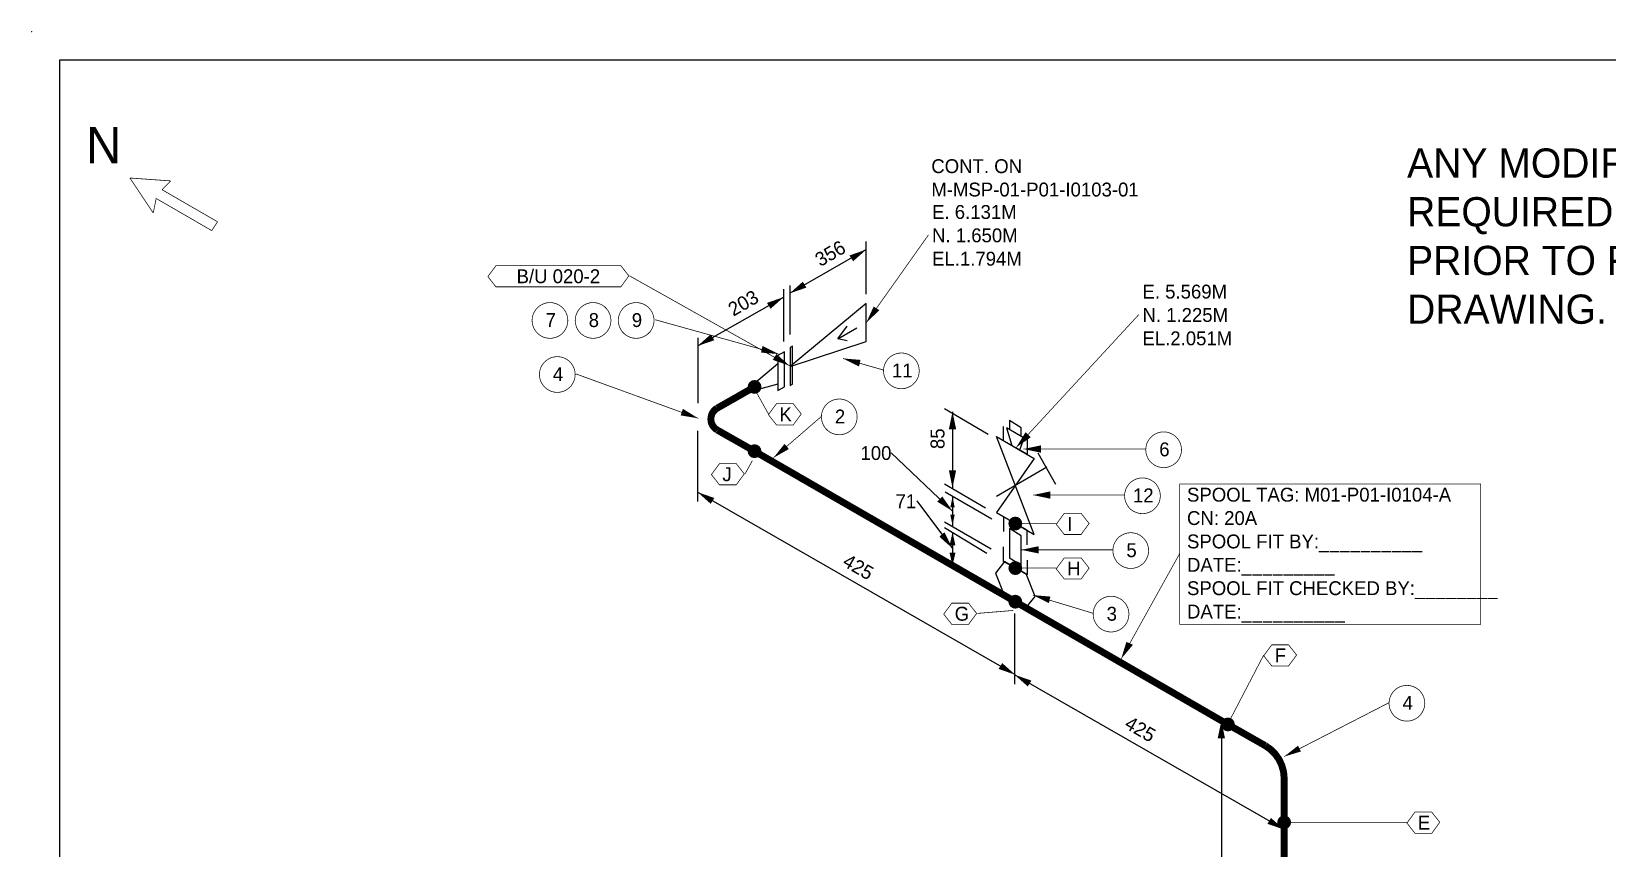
# Model space of a CAD drawing. Extents: x -4 to 431, y -3 to 272.
# Drawn here: x -3.9 to 211.9, y 160.2 to 272.1 of the extents above; entities that cross this region are included whole.
import ezdxf
from ezdxf.enums import TextEntityAlignment as Align

# ---------------------------------------------------------------- set-up
doc = ezdxf.new("R2010")
doc.units = 0
doc.header["$LTSCALE"] = 10
doc.layers.get('0').update_dxf_attribs({"lineweight": 0})
doc.layers.get('DEFPOINTS').update_dxf_attribs({"color": 9})
for name, color, linetype in [('BOM', 7, 'Continuous'), ('DIMENSION', 40, 'Continuous'), ('INTERNAL', 3, 'Continuous'), ('PIPE', 7, 'Continuous'), ('TEXT2', 3, 'Continuous'), ('Title Block', 255, 'Continuous'), ('TITLE BLOCK-TEXT', 12, 'Continuous'), ('WELDS', 7, 'Continuous')]:
    doc.layers.add(name, color=color, linetype=linetype)
doc.styles.add('framdcn', font='', dxfattribs={"height": 2.5})
doc.styles.add('HmNote', font='hm.shx')
doc.styles.add('Scovan Standard', font='', dxfattribs={"height": 2.5})
doc.styles.get("Standard").update_dxf_attribs({"font": ''})
doc.styles.get('framdcn').set_extended_font_data('Franklin Gothic Medium Cond')
doc.styles.get('Scovan Standard').set_extended_font_data('Franklin Gothic Medium Cond')
doc.styles.get('Standard').set_extended_font_data('Franklin Gothic Medium Cond')

# ---------------------------------------------------------------- blocks, each defined once
blk = doc.blocks.new('tt-sv-iso-db')
at = {"layer": 'DEFPOINTS', "color": 1, "insert": (-196.72, -12.14), "char_height": 4, "width": 81.4864, "attachment_point": 2, "style": 'HmNote'}
blk.add_mtext('\\pxql;ANY MODIFICATIONS REQUIRED MUST BE MODELED PRIOR TO REVISING THIS DRAWING.', dxfattribs=at)
at = {"layer": 'TITLE BLOCK-TEXT', "color": 210, "style": 'Scovan Standard'}
for tag, p in [('CN', (-57.69, -221.76)), ('MOD_NO', (-41.21, -221.76)), ('INSULATION', (-49.45, -229.02)), ('PAINT', (-16.49, -229.02)), ('LN', (-32.97, -236.28)), ('CLIENTDWGNO', (-32.97, -243.54))]:
    blk.add_attdef(tag, text='', height=2, dxfattribs=at).set_placement(p, align=Align.MIDDLE_CENTER)
at = {"layer": 'TITLE BLOCK-TEXT', "color": 210, "lineweight": 30, "flags": 104}
blk.add_attdef('WPS', text='', height=2, dxfattribs=at).set_placement((-16.43, -221.76), align=Align.MIDDLE_CENTER)
blk = doc.blocks.new('PADX-TBD')
blk.add_point((-7.73, 544.1))
at = {"layer": 'Title Block', "color": 255}
for p, q in [((0, 536.37), (843.77, 536.37)), ((0, 0), (0, 536.37))]:
    blk.add_line(p, q, dxfattribs=at)
at = {"layer": 'TITLE BLOCK-TEXT', "color": 12, "style": 'Scovan Standard', "flags": 8}
for tag, p in [('REF_5', (25, 38.42)), ('REV_5', (352.84, 38.42)), ('PROJECT5', (504.32, 38.42)), ('DATE5', (525.83, 38.42)), ('BY5', (542.96, 38.42)), ('CHK5', (555.71, 38.42)), ('PE5', (568.45, 38.42)), ('REF_4', (25, 31.19)), ('REV_4', (352.84, 31.19)), ('PROJECT4', (504.32, 31.19)), ('DATE4', (525.83, 31.19)), ('BY4', (542.96, 31.19)), ('CHK4', (555.71, 31.19)), ('PE4', (568.45, 31.19)), ('REF_3', (25, 23.97)), ('REV_3', (352.84, 23.97)), ('PROJECT3', (504.32, 23.97)), ('DATE3', (525.83, 23.97)), ('BY3', (542.96, 23.97)), ('CHK3', (555.71, 23.97)), ('PE3', (568.45, 23.97)), ('REF_2', (25, 16.74)), ('REV_2', (352.84, 16.74)), ('PROJECT2', (504.32, 16.74)), ('DATE2', (525.83, 16.74)), ('BY2', (542.96, 16.74)), ('CHK2', (555.71, 16.74)), ('PE2', (568.45, 16.74)), ('REF_1', (25, 9.51)), ('REV_1', (352.84, 9.51)), ('PROJECT1', (504.32, 9.51)), ('DATE1', (525.83, 9.51)), ('BY1', (542.96, 9.51)), ('CHK1', (555.71, 9.51)), ('PE1', (568.45, 9.51))]:
    blk.add_attdef(tag, text='', height=2.5, dxfattribs=at).set_placement(p, align=Align.MIDDLE_CENTER)
for tag, height, p in [('REF_5_DESC', 2.5, (52.27, 38.42)), ('REV_5_DESC', 2.5, (363.04, 38.42)), ('REF_4_DESC', 2.5, (52.27, 31.19)), ('REV_4_DESC', 2.5, (363.04, 31.19)), ('REF_3_DESC', 2.5, (52.27, 23.97)), ('REV_3_DESC', 2.5, (363.04, 23.97)), ('REF_2_DESC', 2.5, (52.27, 16.74)), ('REV_2_DESC', 2.5, (363.04, 16.74)), ('REF_1_DESC', 2.5, (52.27, 9.51)), ('REV_1_DESC', 2.5, (363.04, 9.51)), ('PATH', 2, (13, -2.9)), ('USER_PLOTTED', 2, (309, -2.9)), ('PLOT_DATE', 2, (348, -2.9))]:
    blk.add_attdef(tag, text='', height=height, dxfattribs=at).set_placement(p, align=Align.MIDDLE_LEFT)
at = {"layer": 'TITLE BLOCK-TEXT', "color": 12, "style": 'Scovan Standard'}
for tag, p in [('TITLE1', (747.45, 37.28)), ('LSD', (747.45, 31.28)), ('TITLE2', (747.45, 25.28)), ('TITLE3', (747.45, 19.28)), ('CLIENTDRAWINGNO', (686.57, 5.99)), ('RN', (838.5, 5.99))]:
    blk.add_attdef(tag, text='', height=4, dxfattribs=at).set_placement(p, align=Align.MIDDLE_CENTER)
at = {"layer": 'TITLE BLOCK-TEXT', "color": 210, "style": 'Scovan Standard', "flags": 8}
blk.add_attdef('DWGNO', text='', height=4, dxfattribs=at).set_placement((777.51, 5.99), align=Align.MIDDLE_CENTER)
blk = doc.blocks.new('block12')
at = {"layer": 'TEXT2'}
blk.add_hatch(color=256, dxfattribs=at).paths.add_polyline_path([(0, 0), (1.9, 1.5), (2.3, 0.7)])
at = {"layer": 'TEXT2', "linetype": 'ByBlock', "const_width": 0.1, "flags": 128}
blk.add_lwpolyline([(14.4, 7.4), (0, 0)], dxfattribs=at)
blk = doc.blocks.new('block13')
at = {"layer": 'TEXT2'}
blk.add_hatch(color=256, dxfattribs=at).paths.add_polyline_path([(0, 0), (2.4, -0.2), (2.2, -1.1)])
at = {"layer": 'TEXT2', "linetype": 'ByBlock', "const_width": 0.1, "flags": 128}
blk.add_lwpolyline([(8.3, -2.5), (0, 0)], dxfattribs=at)
blk = doc.blocks.new('block14')
at = {"layer": 'TEXT2'}
blk.add_hatch(color=256, dxfattribs=at).paths.add_polyline_path([(0, 0), (2.4, 0.5), (2.4, -0.5)])
at = {"layer": 'TEXT2', "linetype": 'ByBlock', "const_width": 0.1, "flags": 128}
blk.add_lwpolyline([(12.6, 0), (0, 0)], dxfattribs=at)
blk = doc.blocks.new('block15')
at = {"layer": 'TEXT2'}
blk.add_hatch(color=256, dxfattribs=at).paths.add_polyline_path([(0, 0), (2.4, 0.5), (2.4, -0.5)])
at = {"layer": 'TEXT2', "linetype": 'ByBlock', "const_width": 0.1, "flags": 128}
blk.add_lwpolyline([(12.6, 0), (0, 0)], dxfattribs=at)
blk = doc.blocks.new('block16')
at = {"layer": 'TEXT2'}
blk.add_hatch(color=256, dxfattribs=at).paths.add_polyline_path([(0, 0), (1.3, 2.1), (2, 1.4)])
at = {"layer": 'TEXT2', "linetype": 'ByBlock', "const_width": 0.1, "flags": 128}
blk.add_lwpolyline([(16.8, 18.2), (0, 0)], dxfattribs=at)
blk = doc.blocks.new('block17')
at = {"layer": 'TEXT2', "style": 'framdcn'}
for s, p in [('E. 5.569M', (0, 0)), ('N. 1.225M', (0, -3.2)), ('EL.2.051M', (0, -6.4))]:
    blk.add_text(s, height=1.9, dxfattribs=at).set_placement(p)
blk = doc.blocks.new('block18')
at = {"layer": 'TEXT2'}
blk.add_hatch(color=256, dxfattribs=at).paths.add_polyline_path([(0, 0), (2.4, 0.5), (2.4, -0.5)])
at = {"layer": 'TEXT2', "linetype": 'ByBlock', "const_width": 0.1, "flags": 128}
blk.add_lwpolyline([(16.8, 0), (0, 0)], dxfattribs=at)
blk = doc.blocks.new('block19')
at = {"layer": 'TEXT2'}
blk.add_hatch(color=256, dxfattribs=at).paths.add_polyline_path([(0, 0), (1.5, 1.9), (2.1, 1.2)])
at = {"layer": 'TEXT2', "linetype": 'ByBlock', "const_width": 0.1, "flags": 128}
blk.add_lwpolyline([(6.6, 5.7), (0, 0)], dxfattribs=at)
blk = doc.blocks.new('block20')
at = {"layer": 'TEXT2'}
blk.add_hatch(color=256, dxfattribs=at).paths.add_polyline_path([(0, 0), (-2.4, 0.4), (-2.1, 1.3)])
at = {"layer": 'TEXT2', "linetype": 'ByBlock', "const_width": 0.1, "flags": 128}
blk.add_lwpolyline([(-16.8, 6.1), (0, 0)], dxfattribs=at)
blk = doc.blocks.new('block21')
at = {"layer": 'TEXT2'}
blk.add_hatch(color=256, dxfattribs=at).paths.add_polyline_path([(0, 0), (2.4, -0.2), (2.2, -1.1)])
at = {"layer": 'TEXT2', "linetype": 'ByBlock', "const_width": 0.1, "flags": 128}
blk.add_lwpolyline([(5.6, -1.6), (0, 0)], dxfattribs=at)
blk = doc.blocks.new('block22')
at = {"layer": 'TEXT2'}
blk.add_hatch(color=256, dxfattribs=at).paths.add_polyline_path([(0, 0), (1, 2.2), (1.8, 1.7)])
at = {"layer": 'TEXT2', "linetype": 'ByBlock', "const_width": 0.1, "flags": 128}
blk.add_lwpolyline([(8.5, 12), (0, 0)], dxfattribs=at)
blk = doc.blocks.new('block23')
at = {"layer": 'TEXT2', "style": 'framdcn'}
for s, p in [('E. 6.131M', (0, 0)), ('N. 1.650M', (0, -3.2)), ('EL.1.794M', (0, -6.4))]:
    blk.add_text(s, height=1.9, dxfattribs=at).set_placement(p)
blk = doc.blocks.new('block31')
at = {"layer": 'PIPE', "linetype": 'ByBlock', "const_width": 0.95, "flags": 128}
blk.add_lwpolyline([(0, 32.4), (0, 0)], dxfattribs=at)
at = {"flags": 1}
for tag in ['Tag', 'UCI', 'Pipe Ref', 'Description', 'Key']:
    blk.add_attdef(tag, (0, 0), '', height=1, dxfattribs=at)
blk = doc.blocks.new('block32')
at = {"layer": 'PIPE', "linetype": 'ByBlock', "const_width": 0.95, "flags": 128}
for points in [[(-2.5, 7.4), (2.6, 4.5)], [(2.6, 4.5), (2.6, 4.5), (3.34, 3.98), (3.98, 3.34), (4.5, 2.6), (4.88, 1.78), (5.12, 0.9), (5.2, 0)], [(5.2, 0), (5.2, -6)]]:
    blk.add_lwpolyline(points, dxfattribs=at)
at = {"flags": 1}
for tag in ['Tag', 'UCI', 'Pipe Ref', 'Description', 'Key']:
    blk.add_attdef(tag, (0, 0), '', height=1, dxfattribs=at)
blk = doc.blocks.new('block33')
at = {"layer": 'PIPE', "linetype": 'ByBlock', "const_width": 0.95, "flags": 128}
blk.add_lwpolyline([(-29.1, 16.8), (0, 0)], dxfattribs=at)
at = {"flags": 1}
for tag in ['Tag', 'UCI', 'Pipe Ref', 'Description', 'Key']:
    blk.add_attdef(tag, (0, 0), '', height=1, dxfattribs=at)
blk = doc.blocks.new('block34')
at = {"layer": 'PIPE', "linetype": 'ByBlock', "flags": 128}
for points in [[(-1.6, 5.5), (-1.6, 7.5)], [(-1.5, 5.5), (-2.7, 3.9)], [(1.6, 3.7), (-1.6, 5.5)], [(1.5, 3.8), (-1.5, 5.5)], [(1.6, 5.7), (1.6, 3.7)], [(-2.7, 3.9), (-1.5, 0.8)], [(2.7, 0.7), (1.5, 3.8)], [(-1.5, 0.8), (0, 0)], [(0, 0), (1.5, -0.8)], [(1.5, -0.8), (2.7, 0.7)]]:
    blk.add_lwpolyline(points, dxfattribs=at)
at = {"flags": 1}
for tag in ['Tag', 'UCI', 'Pipe Ref', 'Description', 'Key']:
    blk.add_attdef(tag, (0, 0), '', height=1, dxfattribs=at)
blk = doc.blocks.new('block35')
at = {"layer": 'PIPE', "linetype": 'ByBlock', "flags": 128}
for points in [[(-0.8, 4.5), (-0.8, 0.5)], [(0.8, 3.5), (-0.8, 4.5)], [(0.8, -0.5), (0.8, 3.5)], [(-0.8, 0.5), (0, 0)], [(0, 0), (0.8, -0.5)]]:
    blk.add_lwpolyline(points, dxfattribs=at)
at = {"flags": 1}
for tag in ['Tag', 'UCI', 'Pipe Ref', 'Description', 'Key']:
    blk.add_attdef(tag, (0, 0), '', height=1, dxfattribs=at)
blk = doc.blocks.new('block36')
at = {"layer": 'PIPE', "linetype": 'ByBlock', "flags": 128}
for points in [[(-1, 13), (4.2, 10)], [(4.2, -0.4), (-1, 13)], [(0, 12.4), (0, 14.4)], [(3.2, 10.6), (0, 12.4)], [(3.2, 12.6), (3.2, 10.6)], [(4.7, 10.8), (7.1, 6.5)], [(4.2, 10), (-1, 2.6)], [(5.9, 8.8), (-1, 4.8)], [(-1, 2.6), (1.6, 1.1)], [(0, 2), (0, 0)], [(3.2, 0.2), (0, 2)], [(1.6, 1.1), (4.2, -0.4)], [(3.2, -1.8), (3.2, 0.2)]]:
    blk.add_lwpolyline(points, dxfattribs=at)
at = {"flags": 1}
for tag in ['Tag', 'UCI', 'Pipe Ref', 'Description', 'Key']:
    blk.add_attdef(tag, (0, 0), '', height=1, dxfattribs=at)
blk = doc.blocks.new('block37')
at = {"layer": 'PIPE', "linetype": 'ByBlock', "flags": 128}
for points in [[(-1.2, 2.7), (-0.5, 0.3)], [(1.2, 1.3), (-1.2, 2.7)], [(-0.8, 3.7), (-0.8, 2.5)], [(0.8, 2.7), (-0.8, 3.7)], [(0.8, 1.5), (0.8, 2.7)], [(-0.5, 0.3), (0, 0)], [(0, 0), (0.6, -0.3)], [(0.6, -0.3), (1.2, 1.3)]]:
    blk.add_lwpolyline(points, dxfattribs=at)
at = {"flags": 1}
for tag in ['Tag', 'UCI', 'Pipe Ref', 'Description', 'Key']:
    blk.add_attdef(tag, (0, 0), '', height=1, dxfattribs=at)
blk = doc.blocks.new('block38')
at = {"layer": 'PIPE', "linetype": 'ByBlock', "const_width": 0.95, "flags": 128}
blk.add_lwpolyline([(-35.7, 20.6), (0, 0)], dxfattribs=at)
at = {"flags": 1}
for tag in ['Tag', 'UCI', 'Pipe Ref', 'Description', 'Key']:
    blk.add_attdef(tag, (0, 0), '', height=1, dxfattribs=at)
blk = doc.blocks.new('block39')
at = {"layer": 'PIPE', "linetype": 'ByBlock', "const_width": 0.95, "flags": 128}
for points in [[(4.24, 4.4), (-0.86, 1.5)], [(-0.87, 1.5), (-0.87, 1.5), (-1.11, 1.33), (-1.33, 1.11), (-1.5, 0.87), (-1.63, 0.59), (-1.71, 0.3), (-1.73, 0), (-1.71, -0.3), (-1.63, -0.59), (-1.5, -0.87), (-1.33, -1.11), (-1.11, -1.33), (-0.87, -1.5)], [(-0.86, -1.5), (4.24, -4.4)]]:
    blk.add_lwpolyline(points, dxfattribs=at)
at = {"flags": 1}
for tag in ['Tag', 'UCI', 'Pipe Ref', 'Description', 'Key']:
    blk.add_attdef(tag, (0, 0), '', height=1, dxfattribs=at)
blk = doc.blocks.new('block40')
at = {"layer": 'PIPE', "linetype": 'ByBlock', "flags": 128}
for points in [[(0.9, 2.9), (0, 2.4)], [(0, 2.4), (0, 0)], [(0.9, -1.9), (0.9, 2.9)], [(-3.2, -1.4), (0, 1.3)], [(0, 0), (0, -2.4)], [(-3.2, -2.4), (-3.2, -1.4)], [(0, -1.5), (-3.2, -2.4)], [(0, -2.4), (0.9, -1.9)]]:
    blk.add_lwpolyline(points, dxfattribs=at)
at = {"flags": 1}
for tag in ['Tag', 'UCI', 'Pipe Ref', 'Description', 'Key']:
    blk.add_attdef(tag, (0, 0), '', height=1, dxfattribs=at)
blk = doc.blocks.new('block41')
at = {"layer": 'PIPE', "linetype": 'ByBlock', "flags": 128}
for points in [[(10.4, 8.6), (0, 0)], [(10.4, 3.4), (10.4, 8.6)], [(6.5, 3.8), (7.8, 5.5)], [(6.5, 3.8), (9.1, 5.3)], [(0, 0), (10.4, 3.4)], [(0.3, 2.8), (0, 2.6)], [(0, 2.6), (0, 0)], [(0.3, -2.4), (0.3, 2.8)], [(7.8, 3.5), (6.5, 3.8)], [(0, 0), (0, -2.6)], [(0, -2.6), (0.3, -2.4)]]:
    blk.add_lwpolyline(points, dxfattribs=at)
at = {"flags": 1}
for tag in ['Tag', 'UCI', 'Pipe Ref', 'Description', 'Key']:
    blk.add_attdef(tag, (0, 0), '', height=1, dxfattribs=at)
blk = doc.blocks.new('block46')
at = {"layer": 'WELDS'}
h = blk.add_hatch(color=256, dxfattribs=at)
edge = h.paths.add_edge_path(flags=0)
edge.add_arc((0, 0), 0.95, 0, 360)
at = {"flags": 1}
for tag in ['Tag', 'UCI', 'Pipe Ref', 'Description', 'Key']:
    blk.add_attdef(tag, (0, 0), '', height=1, dxfattribs=at)
blk = doc.blocks.new('block47')
at = {"layer": 'WELDS'}
h = blk.add_hatch(color=256, dxfattribs=at)
edge = h.paths.add_edge_path(flags=0)
edge.add_arc((0, 0), 0.95, 0, 360)
at = {"flags": 1}
for tag in ['Tag', 'UCI', 'Pipe Ref', 'Description', 'Key']:
    blk.add_attdef(tag, (0, 0), '', height=1, dxfattribs=at)
blk = doc.blocks.new('block48')
at = {"layer": 'WELDS'}
h = blk.add_hatch(color=256, dxfattribs=at)
edge = h.paths.add_edge_path(flags=0)
edge.add_arc((0, 0), 0.95, 0, 360)
at = {"flags": 1}
for tag in ['Tag', 'UCI', 'Pipe Ref', 'Description', 'Key']:
    blk.add_attdef(tag, (0, 0), '', height=1, dxfattribs=at)
blk = doc.blocks.new('block49')
at = {"layer": 'WELDS'}
h = blk.add_hatch(color=256, dxfattribs=at)
edge = h.paths.add_edge_path(flags=0)
edge.add_arc((0, 0), 0.95, 0, 360)
at = {"flags": 1}
for tag in ['Tag', 'UCI', 'Pipe Ref', 'Description', 'Key']:
    blk.add_attdef(tag, (0, 0), '', height=1, dxfattribs=at)
blk = doc.blocks.new('block50')
at = {"layer": 'WELDS'}
h = blk.add_hatch(color=256, dxfattribs=at)
edge = h.paths.add_edge_path(flags=0)
edge.add_arc((0, 0), 0.95, 0, 360)
at = {"flags": 1}
for tag in ['Tag', 'UCI', 'Pipe Ref', 'Description', 'Key']:
    blk.add_attdef(tag, (0, 0), '', height=1, dxfattribs=at)
blk = doc.blocks.new('block51')
at = {"layer": 'WELDS'}
h = blk.add_hatch(color=256, dxfattribs=at)
edge = h.paths.add_edge_path(flags=0)
edge.add_arc((0, 0), 0.95, 0, 360)
at = {"flags": 1}
for tag in ['Tag', 'UCI', 'Pipe Ref', 'Description', 'Key']:
    blk.add_attdef(tag, (0, 0), '', height=1, dxfattribs=at)
blk = doc.blocks.new('block52')
at = {"layer": 'WELDS'}
h = blk.add_hatch(color=256, dxfattribs=at)
edge = h.paths.add_edge_path(flags=0)
edge.add_arc((0, 0), 0.95, 0, 360)
at = {"flags": 1}
for tag in ['Tag', 'UCI', 'Pipe Ref', 'Description', 'Key']:
    blk.add_attdef(tag, (0, 0), '', height=1, dxfattribs=at)

msp = doc.modelspace()

# ---------------------------------------------------------------- hatches: boundary and pattern name
at = {"layer": 'DIMENSION'}
for points in [[(110.4, 242.2), (108.6, 240.6), (108.1, 241.4)], [(99.9, 236.2), (101.7, 237.8), (102.2, 237)], [(99.1, 235.7), (97.3, 234.1), (96.8, 234.9)], [(87.3, 229), (89.1, 230.6), (89.6, 229.8)], [(122.2, 220), (122.7, 217.6), (121.7, 217.6)], [(122.2, 209.6), (121.7, 212), (122.7, 212)], [(87.3, 209), (89.6, 208.2), (89.1, 207.4)], [(122.2, 206.4), (120.1, 207.7), (120.8, 208.4)], [(122.2, 208.4), (122.5, 206.9), (121.9, 206.9)], [(122.2, 204.4), (121.9, 205.9), (122.5, 205.9)], [(122.2, 201.3), (120.4, 202.9), (121.1, 203.5)], [(122.2, 203.5), (122.6, 201.7), (121.8, 201.7)], [(122.2, 198.9), (121.8, 200.7), (122.6, 200.7)], [(130.8, 184), (128.5, 184.8), (129, 185.6)], [(130.7, 184), (133, 183.2), (132.5, 182.4)], [(159, 177.7), (159.5, 175.3), (158.5, 175.3)], [(167.6, 162.8), (165.3, 163.6), (165.8, 164.4)]]:
    msp.add_hatch(color=256, dxfattribs=at).paths.add_polyline_path(points)
at = {"layer": 'INTERNAL'}
msp.add_hatch(color=256, dxfattribs=at).paths.add_polyline_path([(99.9, 226.3), (97.6, 227.1), (98.1, 227.9)])
at = {"layer": 'TEXT2'}
for points in [[(98.4, 227.9), (96, 228.1), (96.2, 229)], [(145.3, 186.2), (146, 188.5), (146.9, 188.1)]]:
    msp.add_hatch(color=256, dxfattribs=at).paths.add_polyline_path(points)

# ---------------------------------------------------------------- linework, layer by layer
at = {"linetype": 'ByBlock', "const_width": 0.1, "flags": 128}
for points in [[(12.8, 247.2), (9.6, 252)], [(9.6, 252), (15.2, 251.6)], [(15.2, 251.6), (14, 250.4)], [(14, 250.4), (21.6, 246)], [(13.2, 249.2), (12.8, 247.2)], [(20.8, 244.8), (13.2, 249.2)], [(21.6, 246), (20.8, 244.8)]]:
    msp.add_lwpolyline(points, dxfattribs=at)
at = {"layer": 'DIMENSION', "linetype": 'ByBlock', "flags": 128}
for points in [[(110.4, 242.2), (99.9, 236.2)], [(110.4, 236.1), (110.4, 243.3)], [(100, 230.6), (100, 237.3)], [(99.1, 235.7), (87.3, 229)], [(99.1, 229.6), (99.1, 236.8)], [(87.4, 221.2), (87.4, 230.1)], [(127.1, 216.9), (121.1, 220.4)], [(122.2, 220), (122.2, 209.6)], [(87.3, 217.4), (87.3, 207.7)], [(113.8, 214.4), (122.2, 206.4)], [(126.7, 206.8), (121.1, 210.1)], [(130.8, 184), (87.3, 209)], [(117.3, 207.8), (122.2, 201.3)], [(127.6, 205.3), (121.2, 209)], [(122.2, 208.4), (122.2, 204.4)], [(127.5, 201.2), (121.1, 204.9)], [(126.9, 200.6), (121.1, 204.1)], [(122.2, 203.5), (122.2, 198.9)], [(123.1, 198.4), (121.1, 199.5)], [(130.7, 192.4), (130.7, 182.7)], [(167.6, 162.8), (130.7, 184)], [(159.9, 177.1), (157.9, 178.2)], [(159, 177.7), (159, 136.3)], [(167.6, 164), (167.6, 161.6)]]:
    msp.add_lwpolyline(points, dxfattribs=at)
at = {"layer": 'INTERNAL', "linetype": 'ByBlock', "const_width": 0.1, "flags": 128}
msp.add_lwpolyline([(59.7, 237.1), (58.6, 238.5), (59.7, 240), (76.8, 240), (77.9, 238.6), (76.8, 237.1)], close=True, dxfattribs=at)
msp.add_lwpolyline([(99.9, 226.3), (78, 238.6)], dxfattribs=at)
at = {"layer": 'TEXT2', "linetype": 'ByBlock', "const_width": 0.1, "flags": 128}
for points in [[(69.51, 232.07), (69.4, 231.66), (69.22, 231.28), (68.98, 230.93), (68.67, 230.62), (68.33, 230.38), (67.94, 230.2), (67.53, 230.09), (67.1, 230.05), (66.67, 230.09), (66.26, 230.2), (65.88, 230.38), (65.53, 230.62), (65.22, 230.93), (64.98, 231.28), (64.8, 231.66), (64.69, 232.07), (64.65, 232.5), (64.69, 232.93), (64.8, 233.34), (64.98, 233.72), (65.22, 234.07), (65.53, 234.38), (65.88, 234.62), (66.26, 234.8), (66.67, 234.91), (67.1, 234.95), (67.53, 234.91), (67.94, 234.8), (68.33, 234.62), (68.67, 234.38), (68.98, 234.07), (69.22, 233.72), (69.4, 233.34), (69.51, 232.93), (69.55, 232.5)], [(75.41, 232.07), (75.3, 231.66), (75.12, 231.28), (74.88, 230.93), (74.57, 230.62), (74.23, 230.38), (73.84, 230.2), (73.43, 230.09), (73, 230.05), (72.57, 230.09), (72.16, 230.2), (71.78, 230.38), (71.43, 230.62), (71.12, 230.93), (70.88, 231.28), (70.7, 231.66), (70.59, 232.07), (70.55, 232.5), (70.59, 232.93), (70.7, 233.34), (70.88, 233.72), (71.12, 234.07), (71.43, 234.38), (71.78, 234.62), (72.16, 234.8), (72.57, 234.91), (73, 234.95), (73.43, 234.91), (73.84, 234.8), (74.23, 234.62), (74.57, 234.38), (74.88, 234.07), (75.12, 233.72), (75.3, 233.34), (75.41, 232.93), (75.45, 232.5)], [(81.31, 232.07), (81.2, 231.66), (81.02, 231.28), (80.78, 230.93), (80.47, 230.62), (80.12, 230.38), (79.74, 230.2), (79.33, 230.09), (78.9, 230.05), (78.47, 230.09), (78.06, 230.2), (77.67, 230.38), (77.33, 230.62), (77.02, 230.93), (76.78, 231.28), (76.6, 231.66), (76.49, 232.07), (76.45, 232.5), (76.49, 232.93), (76.6, 233.34), (76.78, 233.72), (77.02, 234.07), (77.33, 234.38), (77.67, 234.62), (78.06, 234.8), (78.47, 234.91), (78.9, 234.95), (79.33, 234.91), (79.74, 234.8), (80.12, 234.62), (80.47, 234.38), (80.78, 234.07), (81.02, 233.72), (81.2, 233.34), (81.31, 232.93), (81.35, 232.5)], [(70.51, 224.67), (70.4, 224.26), (70.22, 223.88), (69.98, 223.53), (69.67, 223.22), (69.33, 222.98), (68.94, 222.8), (68.53, 222.69), (68.1, 222.65), (67.67, 222.69), (67.26, 222.8), (66.88, 222.98), (66.53, 223.22), (66.22, 223.53), (65.98, 223.88), (65.8, 224.26), (65.69, 224.67), (65.65, 225.1), (65.69, 225.53), (65.8, 225.94), (65.98, 226.32), (66.22, 226.67), (66.53, 226.98), (66.88, 227.22), (67.26, 227.4), (67.67, 227.51), (68.1, 227.55), (68.53, 227.51), (68.94, 227.4), (69.33, 227.22), (69.67, 226.98), (69.98, 226.67), (70.22, 226.32), (70.4, 225.94), (70.51, 225.53), (70.55, 225.1)], [(117.61, 225.17), (117.5, 224.76), (117.32, 224.38), (117.08, 224.03), (116.77, 223.72), (116.42, 223.48), (116.04, 223.3), (115.63, 223.19), (115.2, 223.15), (114.77, 223.19), (114.36, 223.3), (113.97, 223.48), (113.63, 223.72), (113.32, 224.03), (113.08, 224.38), (112.9, 224.76), (112.79, 225.17), (112.75, 225.6), (112.79, 226.03), (112.9, 226.44), (113.08, 226.82), (113.32, 227.17), (113.63, 227.48), (113.97, 227.72), (114.36, 227.9), (114.77, 228.01), (115.2, 228.05), (115.63, 228.01), (116.04, 227.9), (116.42, 227.72), (116.77, 227.48), (117.08, 227.17), (117.32, 226.82), (117.5, 226.44), (117.61, 226.03), (117.65, 225.6)], [(109.11, 218.87), (109, 218.46), (108.82, 218.07), (108.58, 217.73), (108.27, 217.42), (107.92, 217.18), (107.54, 217), (107.13, 216.89), (106.7, 216.85), (106.27, 216.89), (105.86, 217), (105.47, 217.18), (105.13, 217.42), (104.82, 217.73), (104.58, 218.07), (104.4, 218.46), (104.29, 218.87), (104.25, 219.3), (104.29, 219.73), (104.4, 220.14), (104.58, 220.53), (104.82, 220.87), (105.13, 221.18), (105.47, 221.42), (105.86, 221.6), (106.27, 221.71), (106.7, 221.75), (107.13, 221.71), (107.54, 221.6), (107.92, 221.42), (108.27, 221.18), (108.58, 220.87), (108.82, 220.53), (109, 220.14), (109.11, 219.73), (109.15, 219.3)], [(153.51, 214.37), (153.4, 213.96), (153.22, 213.57), (152.98, 213.23), (152.67, 212.92), (152.32, 212.68), (151.94, 212.5), (151.53, 212.39), (151.1, 212.35), (150.67, 212.39), (150.26, 212.5), (149.88, 212.68), (149.53, 212.92), (149.22, 213.23), (148.98, 213.57), (148.8, 213.96), (148.69, 214.37), (148.65, 214.8), (148.69, 215.23), (148.8, 215.64), (148.98, 216.03), (149.22, 216.37), (149.53, 216.68), (149.88, 216.92), (150.26, 217.1), (150.67, 217.21), (151.1, 217.25), (151.53, 217.21), (151.94, 217.1), (152.32, 216.92), (152.67, 216.68), (152.98, 216.37), (153.22, 216.03), (153.4, 215.64), (153.51, 215.23), (153.55, 214.8)], [(150.61, 208.07), (150.5, 207.66), (150.32, 207.28), (150.08, 206.93), (149.77, 206.62), (149.43, 206.38), (149.04, 206.2), (148.63, 206.09), (148.2, 206.05), (147.77, 206.09), (147.36, 206.2), (146.97, 206.38), (146.63, 206.62), (146.32, 206.93), (146.08, 207.28), (145.9, 207.66), (145.79, 208.07), (145.75, 208.5), (145.79, 208.93), (145.9, 209.34), (146.08, 209.72), (146.32, 210.07), (146.63, 210.38), (146.97, 210.62), (147.36, 210.8), (147.77, 210.91), (148.2, 210.95), (148.63, 210.91), (149.04, 210.8), (149.43, 210.62), (149.77, 210.38), (150.08, 210.07), (150.32, 209.72), (150.5, 209.34), (150.61, 208.93), (150.65, 208.5)], [(153.3, 190.9), (153.3, 210.1), (194.5, 210.1), (194.5, 190.9)], [(149.01, 200.57), (148.9, 200.16), (148.72, 199.78), (148.48, 199.43), (148.17, 199.12), (147.82, 198.88), (147.44, 198.7), (147.03, 198.59), (146.6, 198.55), (146.17, 198.59), (145.76, 198.7), (145.38, 198.88), (145.03, 199.12), (144.72, 199.43), (144.48, 199.78), (144.3, 200.16), (144.19, 200.57), (144.15, 201), (144.19, 201.43), (144.3, 201.84), (144.48, 202.22), (144.72, 202.57), (145.03, 202.88), (145.38, 203.12), (145.76, 203.3), (146.17, 203.41), (146.6, 203.45), (147.03, 203.41), (147.44, 203.3), (147.82, 203.12), (148.17, 202.88), (148.48, 202.57), (148.72, 202.22), (148.9, 201.84), (149.01, 201.43), (149.05, 201)], [(146.31, 191.87), (146.2, 191.46), (146.02, 191.07), (145.78, 190.73), (145.47, 190.42), (145.12, 190.18), (144.74, 190), (144.33, 189.89), (143.9, 189.85), (143.47, 189.89), (143.06, 190), (142.68, 190.18), (142.33, 190.42), (142.02, 190.73), (141.78, 191.07), (141.6, 191.46), (141.49, 191.87), (141.45, 192.3), (141.49, 192.73), (141.6, 193.14), (141.78, 193.53), (142.02, 193.87), (142.33, 194.18), (142.68, 194.42), (143.06, 194.6), (143.47, 194.71), (143.9, 194.75), (144.33, 194.71), (144.74, 194.6), (145.12, 194.42), (145.47, 194.18), (145.78, 193.87), (146.02, 193.53), (146.2, 193.14), (146.31, 192.73), (146.35, 192.3)], [(186.81, 179.67), (186.7, 179.26), (186.52, 178.88), (186.28, 178.53), (185.97, 178.22), (185.62, 177.98), (185.24, 177.8), (184.83, 177.69), (184.4, 177.65), (183.97, 177.69), (183.56, 177.8), (183.18, 177.98), (182.83, 178.22), (182.52, 178.53), (182.28, 178.88), (182.1, 179.26), (181.99, 179.67), (181.95, 180.1), (181.99, 180.53), (182.1, 180.94), (182.28, 181.32), (182.52, 181.67), (182.83, 181.98), (183.18, 182.22), (183.56, 182.4), (183.97, 182.51), (184.4, 182.55), (184.83, 182.51), (185.24, 182.4), (185.62, 182.22), (185.97, 181.98), (186.28, 181.67), (186.52, 181.32), (186.7, 180.94), (186.81, 180.53), (186.85, 180.1)]]:
    msp.add_lwpolyline(points, close=True, dxfattribs=at)
for points in [[(98.4, 227.9), (81.5, 232.6)], [(97, 219.7), (95, 223.3)], [(93.8, 211.5), (94.8, 213.3)], [(136.4, 204.7), (130.8, 204.7)], [(153.3, 200.6), (145.3, 186.2)], [(136.4, 198.6), (130.8, 198.6)], [(125.6, 192.4), (130.5, 192.8)], [(164.8, 186.7), (159.8, 177.1)], [(184.4, 163.8), (167.6, 163.8)]]:
    msp.add_lwpolyline(points, dxfattribs=at)
at = {"layer": 'TEXT2', "color": 20, "linetype": 'ByBlock', "const_width": 0.1, "flags": 128}
for points in [[(98.1, 218.2), (97, 219.6), (98.1, 221.1), (100.4, 221.1), (101.5, 219.7), (100.4, 218.2)], [(90.3, 210), (89.2, 211.4), (90.3, 212.9), (92.6, 212.9), (93.7, 211.5), (92.6, 210)], [(137.5, 203.2), (136.4, 204.6), (137.5, 206.1), (139.8, 206.1), (140.9, 204.7), (139.8, 203.2)], [(137.5, 197.1), (136.4, 198.5), (137.5, 200), (139.8, 200), (140.9, 198.6), (139.8, 197.1)], [(122.1, 190.9), (121, 192.3), (122.1, 193.8), (124.4, 193.8), (125.5, 192.4), (124.4, 190.9)], [(165.9, 185.2), (164.8, 186.6), (165.9, 188.1), (168.2, 188.1), (169.3, 186.7), (168.2, 185.2)], [(185.5, 162.3), (184.4, 163.7), (185.5, 165.2), (187.8, 165.2), (188.9, 163.8), (187.8, 162.3)]]:
    msp.add_lwpolyline(points, close=True, dxfattribs=at)

# ---------------------------------------------------------------- block references
at = {"xscale": 0.5, "yscale": 0.5, "zscale": 0.5}
msp.add_blockref('PADX-TBD', (0, 0), dxfattribs=at)
at = {"layer": 'BOM'}
msp.add_blockref('tt-sv-iso-db', (421.89, 268.19), dxfattribs=at)
at = {"layer": 'PIPE'}
for name, p in [('block41', (100, 226.2)), ('block40', (98.3, 225.3)), ('block39', (90.86, 219)), ('block36', (129.2, 203.6)), ('block37', (130.8, 215.1)), ('block38', (130.8, 194)), ('block35', (130.8, 199.5)), ('block34', (130.8, 194)), ('block33', (159.9, 177.2)), ('block32', (162.4, 169.8)), ('block31', (167.6, 131.4))]:
    msp.add_blockref(name, p, dxfattribs=at)
at = {"layer": 'TEXT2'}
for name, p in [('block23', (119.4, 246.4)), ('block22', (110.4, 232.2)), ('block17', (148.2, 235.5)), ('block16', (130.9, 215.1)), ('block21', (107.2, 227.3)), ('block20', (87.4, 219.1)), ('block19', (97.7, 213.7)), ('block18', (131.9, 214.9)), ('block15', (133.2, 208.6)), ('block14', (131.6, 201.1)), ('block13', (133.2, 194.9)), ('block12', (167.6, 172.8))]:
    msp.add_blockref(name, p, dxfattribs=at)
at = {"layer": 'WELDS'}
for name, p in [('block52', (95.1, 223.4)), ('block51', (95.1, 214.6)), ('block50', (130.8, 204.7)), ('block49', (130.8, 198.6)), ('block48', (130.8, 194)), ('block47', (159.9, 177.2)), ('block46', (167.6, 163.8))]:
    msp.add_blockref(name, p, dxfattribs=at)

# ---------------------------------------------------------------- texts
at = {"style": 'framdcn'}
msp.add_text('N', height=5, dxfattribs=at).set_placement((3.6, 254))
at = {"layer": 'DIMENSION', "style": 'framdcn'}
for s, rotation, p in [('356', 30, (104.1, 239.8)), ('203', 30, (92.2, 233)), ('85', 90, (121.1, 214.9)), ('425', -30, (107, 199)), ('425', -30, (145.6, 176.8))]:
    msp.add_text(s, height=1.9, rotation=rotation, dxfattribs=at).set_placement(p)
for s, p in [('100', (109.6, 213.4)), ('71', (114.4, 206.8))]:
    msp.add_text(s, height=1.9, dxfattribs=at).set_placement(p)
at = {"layer": 'INTERNAL', "style": 'framdcn'}
msp.add_text('B/U 020-2', height=1.9, dxfattribs=at).set_placement((68.25, 238.55), align=Align.MIDDLE_CENTER)
at = {"layer": 'TEXT2', "style": 'framdcn'}
for s, p in [('CONT. ON', (119.3, 252.67)), ('M-MSP-01-P01-I0103-01', (119.3, 249.47)), ('7', (66.5, 231.6)), ('8', (72.4, 231.6)), ('9', (78.3, 231.6)), ('11', (113.9, 224.7)), ('4', (67.5, 224.2)), ('K', (98.5, 218.7)), ('2', (106.1, 218.4)), ('6', (150.5, 213.9)), ('J', (90.7, 210.5)), ('12', (146.9, 207.6)), ('SPOOL TAG: M01-P01-I0104-A', (154.3, 207.7)), ('I', (137.9, 203.7)), ('CN: 20A', (154.3, 204.5)), ('SPOOL FIT BY:__________', (154.3, 201.3)), ('5', (146, 200.1)), ('H', (137.9, 197.6)), ('DATE:_________', (154.3, 198.1)), ('SPOOL FIT CHECKED BY:________', (154.3, 194.9)), ('G', (122.5, 191.4)), ('3', (143.3, 191.4)), ('DATE:__________', (154.3, 191.7)), ('F', (166.3, 185.7)), ('4', (183.8, 179.2)), ('E', (185.9, 162.8))]:
    msp.add_text(s, height=1.9, dxfattribs=at).set_placement(p)

doc.saveas('drawing.dxf')
